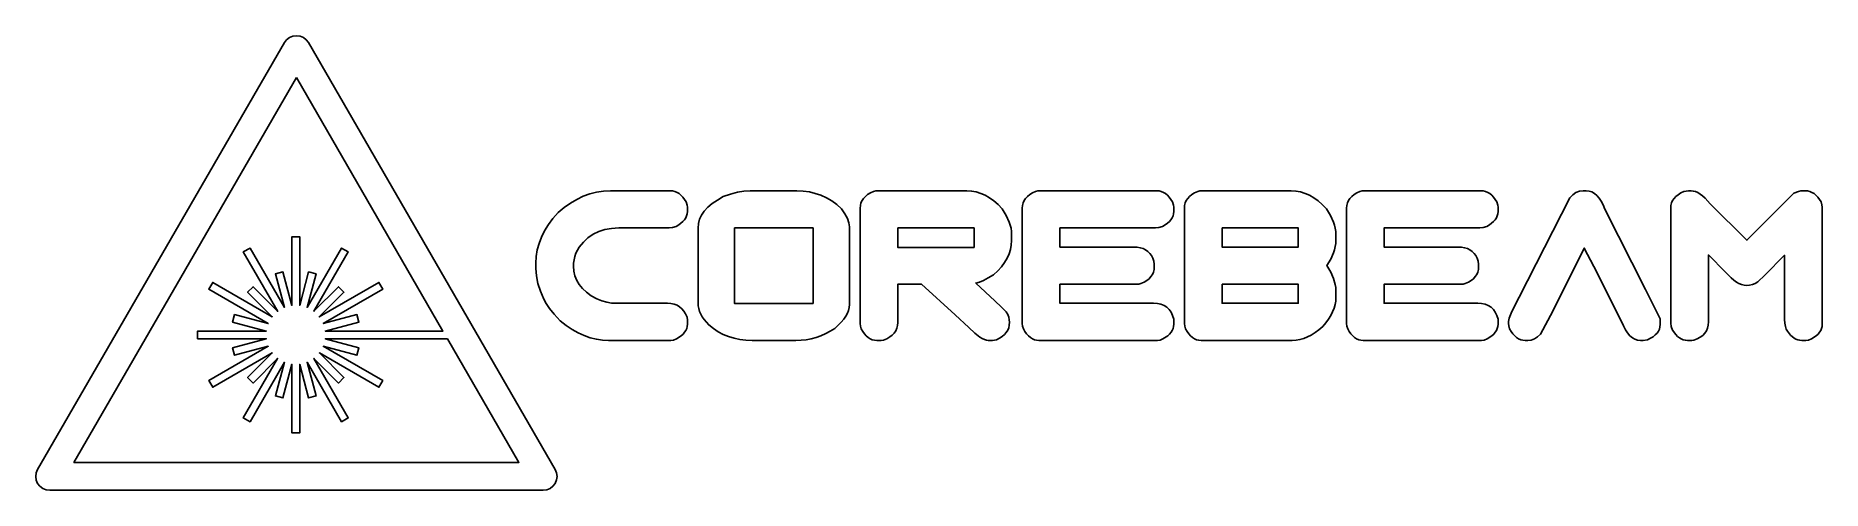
# Model space of a CAD drawing. Extents: x 1.7 to 101.7, y 1 to 26.5.
import ezdxf

# ---------------------------------------------------------------- set-up
doc = ezdxf.new("R2010")
doc.units = 0
doc.layers.add('Foreground', color=7, linetype='CONTINUOUS')

msp = doc.modelspace()

# ---------------------------------------------------------------- linework, layer by layer
at = {"layer": 'Foreground', "color": 7}
for points in [[(16.315951, 26.477693), (16.113334, 26.450404), (15.927364, 26.37249), (15.766935, 26.249879), (15.640941, 26.0885), (1.833648, 2.172782), (1.754289, 1.982061), (1.727836, 1.781762), (1.754289, 1.582375), (1.833648, 1.394391), (1.95988, 1.23096), (2.120831, 1.108577), (2.307323, 1.031803), (2.510178, 1.005198), (30.123244, 1.005198), (30.3261, 1.032487), (30.512592, 1.110401), (30.673544, 1.233012), (30.799776, 1.394391), (30.879135, 1.585112), (30.905588, 1.785411), (30.879135, 1.984798), (30.799776, 2.172782), (16.992481, 26.0885), (16.86625, 26.25193), (16.705298, 26.374313), (16.518806, 26.451088), (16.315951, 26.477693), (16.315951, 26.477693)], [(16.315951, 24.133403), (24.517928, 9.930832), (17.930502, 9.930832), (19.812623, 10.435569), (19.700121, 10.855172), (17.818, 10.350434), (21.14744, 12.272082), (20.930038, 12.649114), (17.597558, 10.724427), (18.977983, 12.104852), (18.670884, 12.411949), (17.295019, 11.034566), (19.215148, 14.364004), (18.839636, 14.579887), (16.916467, 11.248925), (17.421204, 13.13257), (17.001603, 13.245069), (16.498387, 11.365988), (16.498387, 15.207766), (16.063583, 15.207766), (16.063583, 11.361428), (15.558846, 13.245069), (15.139245, 13.13257), (15.643982, 11.251968), (13.720812, 14.579887), (13.3453, 14.364004), (15.26847, 11.031524), (13.889565, 12.411949), (13.582466, 12.104852), (14.95985, 10.725945), (11.630411, 12.649114), (11.413009, 12.272082), (14.740929, 10.350434), (12.860327, 10.855172), (12.747825, 10.435569), (14.629947, 9.930832), (10.785128, 9.930832), (10.785128, 9.496029), (14.629947, 9.496029), (12.747825, 8.991292), (12.860327, 8.571692), (14.742449, 9.076429), (11.413009, 7.154778), (11.630411, 6.777746), (14.95985, 8.699397), (13.582466, 7.322012), (13.889565, 7.014912), (15.266949, 8.393819), (13.3453, 5.064378), (13.720812, 4.846976), (15.643982, 8.177935), (15.139245, 6.294294), (15.558846, 6.181792), (16.063583, 8.066954), (16.063583, 4.219094), (16.498387, 4.219094), (16.498387, 8.059354), (17.001603, 6.181792), (17.421204, 6.294294), (16.916467, 8.176417), (18.839636, 4.846976), (19.215148, 5.064378), (17.293499, 8.393819), (18.670884, 7.014912), (18.977983, 7.322012), (17.600598, 8.699397), (20.930038, 6.777746), (21.14744, 7.154778), (17.81952, 9.076429), (19.700121, 8.571692), (19.812623, 8.991292), (17.930502, 9.496029), (24.768776, 9.496029), (28.770186, 2.566536), (3.861718, 2.566536), (16.315951, 24.133403)], [(33.890743, 17.785716), (37.240597, 17.785716), (37.370854, 17.775939), (37.495631, 17.746615), (37.614929, 17.697743), (37.728746, 17.629325), (37.837083, 17.541359), (37.93994, 17.433845), (38.037317, 17.306784), (38.129215, 17.160176), (38.177439, 16.98917), (38.193522, 16.862021), (38.193522, 16.628175), (38.183654, 16.505037), (38.154056, 16.387017), (38.104728, 16.274112), (38.03567, 16.166323), (37.946881, 16.063649), (37.838363, 15.966093), (37.710115, 15.873652), (37.562136, 15.786326), (37.363361, 15.724937), (37.176289, 15.70448), (34.358436, 15.70448), (33.955049, 15.682555), (33.580894, 15.616784), (33.23597, 15.507168), (32.920277, 15.353706), (32.633815, 15.156398), (32.376584, 14.915244), (32.148584, 14.630245), (31.949815, 14.3014), (31.893544, 14.110301), (31.853352, 13.922857), (31.829237, 13.739069), (31.8212, 13.558937), (31.841478, 13.280969), (31.902314, 13.017068), (32.003708, 12.767235), (32.14566, 12.53147), (32.32817, 12.309773), (32.551238, 12.102143), (32.814865, 11.908581), (33.119049, 11.729086), (33.402951, 11.621662), (33.68174, 11.54493), (33.955414, 11.498892), (34.223975, 11.483547), (37.076904, 11.483547), (37.273113, 11.471398), (37.452516, 11.434949), (37.615111, 11.374204), (37.7609, 11.289161), (37.889881, 11.179819), (38.002055, 11.046179), (38.097423, 10.888242), (38.175984, 10.706007), (38.193522, 10.542314), (38.193522, 10.308467), (38.184111, 10.189443), (38.155883, 10.074986), (38.108838, 9.965096), (38.042977, 9.859774), (37.9583, 9.759019), (37.854805, 9.662831), (37.591367, 9.484158), (37.427669, 9.422773), (37.275674, 9.402311), (33.785512, 9.402311), (33.442779, 9.419576), (33.101509, 9.471369), (32.7617, 9.557692), (32.423353, 9.678542), (32.086468, 9.833923), (31.751044, 10.023832), (31.417082, 10.24827), (31.084582, 10.507237), (30.744408, 10.869699), (30.478042, 11.191237), (30.285484, 11.471854), (30.166734, 11.711548), (29.969791, 12.154393), (29.829118, 12.58847), (29.744714, 13.01378), (29.716579, 13.430321), (29.716579, 13.740168), (29.736127, 14.111672), (29.794772, 14.477878), (29.892512, 14.838787), (30.029349, 15.194398), (30.205282, 15.544711), (30.420311, 15.889727), (30.674437, 16.229446), (30.967659, 16.563867), (31.307466, 16.850235), (31.654582, 17.098421), (32.009006, 17.308426), (32.370737, 17.480248), (32.739777, 17.613888), (33.116124, 17.709346), (33.499779, 17.766622), (33.890743, 17.785716), (33.890743, 17.785716)], [(41.707069, 17.785716), (44.320306, 17.785716), (44.677742, 17.770002), (45.022208, 17.722865), (45.353703, 17.644306), (45.672227, 17.534324), (45.977781, 17.392921), (46.270364, 17.220094), (46.549977, 17.015846), (46.81662, 16.780175), (47.013558, 16.502478), (47.15423, 16.242323), (47.238635, 15.999708), (47.266775, 15.774634), (47.266775, 11.413393), (47.253983, 11.251892), (47.215616, 11.08893), (47.151672, 10.924506), (47.062152, 10.758621), (46.947056, 10.591275), (46.806384, 10.422467), (46.640136, 10.252198), (46.448311, 10.080467), (46.194274, 9.921524), (45.934941, 9.783774), (45.670309, 9.667216), (45.400381, 9.57185), (45.125154, 9.497677), (44.84463, 9.444696), (44.558809, 9.412908), (44.26769, 9.402311), (41.818147, 9.402311), (41.469477, 9.415922), (41.133779, 9.456754), (40.811051, 9.524807), (40.501296, 9.620081), (40.204512, 9.742577), (39.920699, 9.892293), (39.649857, 10.069231), (39.391987, 10.27339), (39.128544, 10.575563), (39.025049, 10.727472), (38.940371, 10.879929), (38.87451, 11.032934), (38.827466, 11.186488), (38.79924, 11.34059), (38.789831, 11.49524), (38.789831, 15.692788), (38.811937, 15.946729), (38.878255, 16.19117), (38.988783, 16.426112), (39.143524, 16.651554), (39.342477, 16.867497), (39.585641, 17.073941), (39.873017, 17.270886), (40.204604, 17.458331), (40.607623, 17.601557), (40.992373, 17.703863), (41.358856, 17.76525), (41.707069, 17.785716), (41.707069, 17.785716)], [(48.84524, 17.785716), (53.837865, 17.785716), (54.102678, 17.770002), (54.362193, 17.722865), (54.616406, 17.644306), (54.865325, 17.534324), (55.108946, 17.392921), (55.34727, 17.220094), (55.5803, 17.015846), (55.808028, 16.780175), (56.040771, 16.403093), (56.207021, 16.037707), (56.26521, 15.859399), (56.306771, 15.684015), (56.331714, 15.511554), (56.340028, 15.342018), (56.340028, 14.997094), (56.324129, 14.743332), (56.276443, 14.49359), (56.196974, 14.247868), (56.085713, 14.006165), (55.942665, 13.768482), (55.767829, 13.534819), (55.561205, 13.305175), (55.322794, 13.079551), (55.028655, 12.901606), (54.765939, 12.765317), (54.53465, 12.670682), (54.334789, 12.617704), (54.334789, 12.606011), (55.41048, 11.6297), (55.781713, 11.273084), (56.041871, 11.004161), (56.121154, 10.853987), (56.177792, 10.707467), (56.211774, 10.564602), (56.223104, 10.425391), (56.211594, 10.265443), (56.177062, 10.115909), (56.11951, 9.976788), (56.038942, 9.848082), (55.935358, 9.729788), (55.808753, 9.621908), (55.659127, 9.524441), (55.486485, 9.437388), (55.27018, 9.402311), (55.036332, 9.402311), (54.929912, 9.413639), (54.81527, 9.447619), (54.692406, 9.504254), (54.561325, 9.583542), (54.274498, 9.810082), (53.954789, 10.127236), (53.174322, 10.830237), (51.300631, 12.553396), (49.967704, 12.553396), (49.967704, 10.407852), (49.955372, 10.242789), (49.918376, 10.089601), (49.856717, 9.948289), (49.770395, 9.818851), (49.659409, 9.701288), (49.52376, 9.5956), (49.363447, 9.501788), (49.178472, 9.41985), (49.032317, 9.402311), (48.798471, 9.402311), (48.668484, 9.41236), (48.544527, 9.442504), (48.426599, 9.492744), (48.3147, 9.563081), (48.20883, 9.653514), (48.108988, 9.764043), (48.015176, 9.894668), (47.927392, 10.04539), (47.879161, 10.204697), (47.863084, 10.343545), (47.863084, 16.809406), (47.874776, 16.963505), (47.909853, 17.10719), (47.968315, 17.240464), (48.050161, 17.363324), (48.155392, 17.475772), (48.284008, 17.577807), (48.436008, 17.669429), (48.611394, 17.750639), (48.734162, 17.776941), (48.84524, 17.785716), (48.84524, 17.785716)], [(57.91849, 17.785716), (64.460354, 17.785716), (64.591892, 17.775939), (64.717582, 17.746615), (64.837425, 17.697743), (64.951425, 17.629325), (65.059582, 17.541359), (65.161892, 17.433845), (65.258354, 17.306784), (65.348973, 17.160176), (65.397194, 16.98917), (65.413278, 16.862021), (65.413278, 16.628175), (65.403412, 16.505037), (65.373813, 16.387017), (65.324488, 16.274112), (65.25543, 16.166323), (65.16664, 16.063649), (65.058123, 15.966093), (64.929874, 15.873652), (64.781892, 15.786326), (64.583116, 15.724937), (64.396044, 15.70448), (59.040957, 15.70448), (59.040957, 14.634631), (63.180044, 14.634631), (63.369309, 14.624856), (63.542501, 14.595532), (63.699619, 14.546661), (63.840653, 14.478243), (63.965619, 14.390276), (64.074501, 14.282762), (64.16731, 14.155701), (64.244044, 14.009092), (64.305425, 13.835165), (64.325892, 13.67586), (64.325892, 13.529706), (64.314197, 13.375603), (64.27912, 13.231915), (64.220658, 13.09864), (64.138811, 12.975779), (64.033577, 12.863332), (63.904963, 12.761298), (63.752963, 12.669679), (63.577582, 12.588473), (63.45773, 12.562163), (63.343734, 12.553396), (59.040957, 12.553396), (59.040957, 11.483547), (64.279125, 11.483547), (64.498899, 11.46957), (64.696391, 11.427642), (64.871592, 11.357762), (65.024501, 11.25993), (65.15513, 11.134146), (65.263467, 10.98041), (65.349518, 10.798723), (65.413278, 10.589083), (65.413278, 10.308467), (65.403869, 10.189443), (65.375638, 10.074986), (65.328594, 9.965096), (65.262732, 9.859774), (65.178058, 9.759019), (65.074562, 9.662831), (64.811125, 9.484158), (64.647425, 9.422773), (64.49543, 9.402311), (57.871724, 9.402311), (57.741737, 9.41236), (57.617779, 9.442504), (57.499853, 9.492744), (57.387954, 9.563081), (57.282084, 9.653514), (57.182241, 9.764043), (57.088425, 9.894668), (57.000642, 10.04539), (56.952411, 10.204697), (56.936338, 10.343545), (56.936338, 16.809406), (56.948028, 16.963505), (56.983109, 17.10719), (57.041566, 17.240464), (57.123414, 17.363324), (57.228647, 17.475772), (57.357261, 17.577807), (57.509262, 17.669429), (57.684647, 17.750639), (57.807414, 17.776941), (57.91849, 17.785716), (57.91849, 17.785716)], [(66.991745, 17.785716), (71.98437, 17.785716), (72.249183, 17.770002), (72.508698, 17.722865), (72.76291, 17.644306), (73.01183, 17.534324), (73.255451, 17.392921), (73.493774, 17.220094), (73.726805, 17.015846), (73.954532, 16.780175), (74.187276, 16.403093), (74.353525, 16.037707), (74.411715, 15.859399), (74.453276, 15.684015), (74.478218, 15.511554), (74.486533, 15.342018), (74.486533, 14.997094), (74.478491, 14.828102), (74.454375, 14.657283), (74.414181, 14.484637), (74.357909, 14.310166), (74.197142, 13.955742), (73.972071, 13.594014), (74.197142, 13.224607), (74.357909, 12.870548), (74.454375, 12.531836), (74.478491, 12.368236), (74.486533, 12.208472), (74.486533, 11.810933), (74.475022, 11.611523), (74.440491, 11.410834), (74.382939, 11.208867), (74.30237, 11.005622), (74.198786, 10.801097), (74.072181, 10.595294), (73.922555, 10.388212), (73.749913, 10.179852), (73.53662, 9.997616), (73.323507, 9.839678), (73.110578, 9.706038), (72.89783, 9.596696), (72.685271, 9.511653), (72.472887, 9.450908), (72.260693, 9.414461), (72.04868, 9.402311), (66.944973, 9.402311), (66.814987, 9.41236), (66.691034, 9.442504), (66.573103, 9.492744), (66.461204, 9.563081), (66.355334, 9.653514), (66.25549, 9.764043), (66.16168, 9.894668), (66.073897, 10.04539), (66.025666, 10.204697), (66.009587, 10.343545), (66.009587, 16.809406), (66.021278, 16.963505), (66.056359, 17.10719), (66.114821, 17.240464), (66.196669, 17.363324), (66.301897, 17.475772), (66.430511, 17.577807), (66.582511, 17.669429), (66.757897, 17.750639), (66.880669, 17.776941), (66.991745, 17.785716), (66.991745, 17.785716)], [(76.065, 17.785716), (82.606858, 17.785716), (82.738397, 17.775939), (82.864087, 17.746615), (82.98393, 17.697743), (83.09793, 17.629325), (83.206087, 17.541359), (83.308397, 17.433845), (83.404859, 17.306784), (83.495478, 17.160176), (83.543699, 16.98917), (83.559782, 16.862021), (83.559782, 16.628175), (83.549916, 16.505037), (83.520318, 16.387017), (83.470993, 16.274112), (83.401935, 16.166323), (83.313145, 16.063649), (83.204628, 15.966093), (83.076378, 15.873652), (82.928397, 15.786326), (82.72962, 15.724937), (82.542549, 15.70448), (77.187462, 15.70448), (77.187462, 14.634631), (81.326549, 14.634631), (81.515814, 14.624856), (81.689006, 14.595532), (81.846124, 14.546661), (81.987158, 14.478243), (82.112124, 14.390276), (82.221006, 14.282762), (82.313814, 14.155701), (82.390549, 14.009092), (82.45193, 13.835165), (82.472396, 13.67586), (82.472396, 13.529706), (82.460701, 13.375603), (82.425625, 13.231915), (82.367163, 13.09864), (82.285315, 12.975779), (82.180082, 12.863332), (82.051468, 12.761298), (81.899468, 12.669679), (81.724087, 12.588473), (81.604239, 12.562163), (81.490239, 12.553396), (77.187462, 12.553396), (77.187462, 11.483547), (82.42563, 11.483547), (82.645403, 11.46957), (82.842895, 11.427642), (83.018096, 11.357762), (83.171006, 11.25993), (83.301634, 11.134146), (83.409972, 10.98041), (83.496023, 10.798723), (83.559782, 10.589083), (83.559782, 10.308467), (83.550374, 10.189443), (83.522142, 10.074986), (83.475099, 9.965096), (83.409237, 9.859774), (83.324563, 9.759019), (83.221066, 9.662831), (82.95763, 9.484158), (82.79393, 9.422773), (82.641935, 9.402311), (76.018228, 9.402311), (75.888242, 9.41236), (75.764283, 9.442504), (75.646357, 9.492744), (75.534459, 9.563081), (75.428588, 9.653514), (75.328745, 9.764043), (75.23493, 9.894668), (75.147147, 10.04539), (75.098921, 10.204697), (75.082842, 10.343545), (75.082842, 16.809406), (75.094533, 16.963505), (75.129614, 17.10719), (75.188071, 17.240464), (75.269918, 17.363324), (75.375152, 17.475772), (75.503766, 17.577807), (75.655766, 17.669429), (75.831152, 17.750639), (75.953919, 17.776941), (76.065, 17.785716), (76.065, 17.785716)], [(88.318565, 17.785716), (88.499798, 17.785716), (88.658098, 17.769545), (88.808546, 17.721038), (88.951138, 17.640196), (89.085872, 17.527017), (89.212749, 17.381503), (89.331775, 17.203652), (89.442944, 16.993466), (89.54626, 16.750944), (91.817489, 12.259624), (92.633037, 10.606622), (92.633037, 10.290929), (92.622072, 10.161217), (92.589185, 10.038082), (92.534376, 9.921524), (92.457647, 9.811543), (92.358991, 9.708139), (92.238418, 9.611312), (92.095919, 9.521061), (91.931499, 9.437388), (91.685956, 9.402311), (91.533956, 9.402311), (91.374187, 9.419028), (91.222279, 9.469177), (91.078223, 9.552759), (90.942025, 9.669773), (90.813683, 9.820221), (90.693198, 10.004101), (90.58057, 10.221414), (90.475799, 10.47216), (88.920717, 13.538472), (88.382874, 14.57617), (86.61879, 11.048007), (85.945021, 9.747235), (85.771095, 9.596331), (85.59425, 9.488542), (85.414481, 9.423869), (85.231788, 9.402311), (85.085635, 9.402311), (84.955557, 9.41236), (84.831326, 9.442504), (84.712942, 9.492744), (84.600402, 9.563081), (84.493709, 9.653514), (84.392864, 9.764043), (84.297866, 9.894668), (84.208711, 10.04539), (84.169247, 10.213466), (84.156092, 10.343545), (84.156092, 10.47216), (84.193362, 10.644256), (84.305168, 10.926699), (84.491515, 11.319488), (84.752402, 11.822625), (87.570255, 17.388176), (87.741987, 17.562095), (87.923945, 17.686325), (88.11614, 17.760865), (88.318565, 17.785716), (88.318565, 17.785716)], [(94.211504, 17.785716), (94.363504, 17.785716), (94.485084, 17.774387), (94.610137, 17.740404), (94.738659, 17.683767), (94.870654, 17.604479), (95.006123, 17.502536), (95.145061, 17.377941), (95.433352, 17.060791), (97.485358, 15.014632), (99.442356, 16.989169), (100.121977, 17.651254), (100.383589, 17.752094), (100.500148, 17.777307), (100.607211, 17.785716), (100.753363, 17.785716), (100.884901, 17.775939), (101.010592, 17.746615), (101.130434, 17.697743), (101.244435, 17.629325), (101.352592, 17.541359), (101.454901, 17.433845), (101.551363, 17.306784), (101.641982, 17.160176), (101.690204, 16.995016), (101.706287, 16.862021), (101.706287, 10.308467), (101.696878, 10.189443), (101.668652, 10.074986), (101.621608, 9.965096), (101.555747, 9.859774), (101.471068, 9.759019), (101.367576, 9.662831), (101.104135, 9.484158), (100.940434, 9.422773), (100.788439, 9.402311), (100.554596, 9.402311), (100.442328, 9.41035), (100.333534, 9.434465), (100.228208, 9.474658), (100.126361, 9.530927), (99.933072, 9.691697), (99.753668, 9.916774), (99.687164, 10.03662), (99.639663, 10.185697), (99.611164, 10.364006), (99.601668, 10.571545), (99.601668, 14.172784), (98.486508, 13.059087), (98.099205, 12.687858), (97.954508, 12.600894), (97.801043, 12.538778), (97.638817, 12.501509), (97.467819, 12.489088), (97.328055, 12.500688), (97.186471, 12.53549), (97.043052, 12.593495), (96.897814, 12.674701), (96.750747, 12.779111), (96.601851, 12.906722), (96.298586, 13.231551), (95.333966, 14.190323), (95.333966, 10.442929), (95.321177, 10.259414), (95.282812, 10.091793), (95.218872, 9.940067), (95.129352, 9.804235), (95.014253, 9.684297), (94.873583, 9.580254), (94.707334, 9.492105), (94.515504, 9.41985), (94.398581, 9.402311), (94.164733, 9.402311), (94.044248, 9.411355), (93.928326, 9.438485), (93.816978, 9.483701), (93.710192, 9.547004), (93.607975, 9.628394), (93.510326, 9.72787), (93.328733, 9.981082), (93.254192, 10.182775), (93.229347, 10.378621), (93.229347, 16.826944), (93.240857, 16.971817), (93.275384, 17.108287), (93.332931, 17.236353), (93.413499, 17.356017), (93.517088, 17.467277), (93.643693, 17.570134), (93.793319, 17.664588), (93.965961, 17.750639), (94.211504, 17.785716), (94.211504, 17.785716)], [(40.824298, 15.710326), (40.824298, 11.477701), (45.232308, 11.477701), (45.232308, 15.710326), (40.824298, 15.710326)], [(49.967704, 15.70448), (49.967704, 14.617093), (54.235408, 14.617093), (54.235408, 15.70448), (49.967704, 15.70448)], [(68.114207, 15.70448), (68.114207, 14.634631), (72.381913, 14.634631), (72.381913, 15.70448), (68.114207, 15.70448)], [(68.114207, 12.553396), (68.114207, 11.483547), (72.381913, 11.483547), (72.381913, 12.553396), (68.114207, 12.553396)]]:
    msp.add_lwpolyline(points, dxfattribs=at)

doc.saveas('drawing.dxf')
